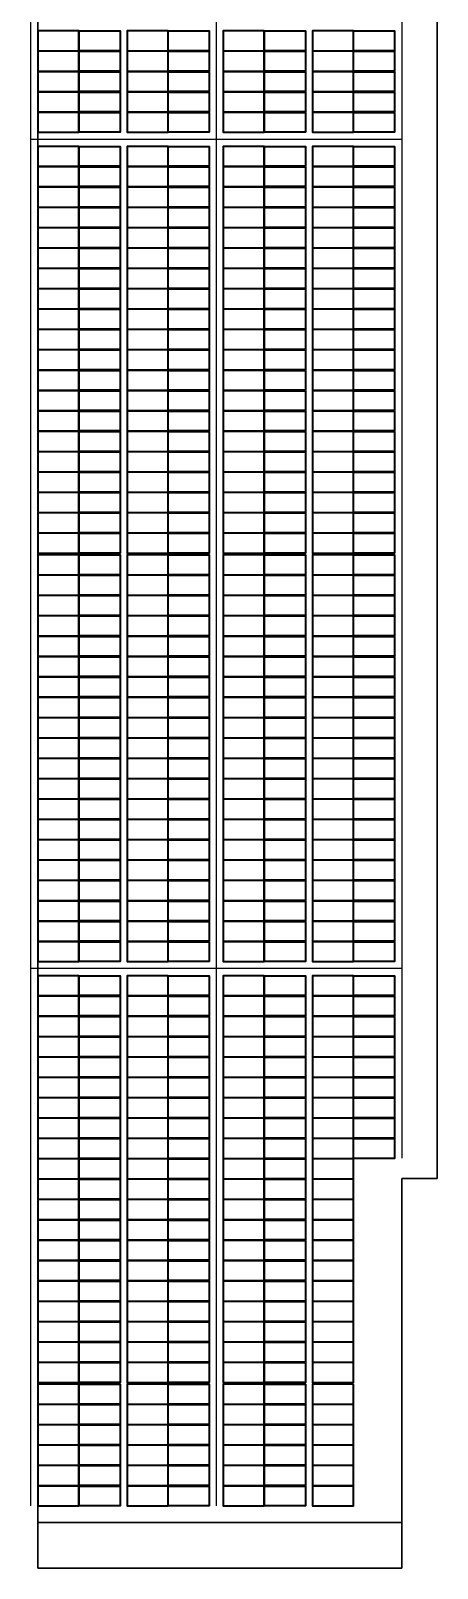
# Model space of a CAD drawing. Header units: millimetres. Extents: x -735047 to 1918431, y -1621985 to 747622.
# Drawn here: x 1878721 to 1901814, y -821566 to -734042 of the extents above; entities that cross this region are included whole.
import ezdxf

# ---------------------------------------------------------------- set-up
doc = ezdxf.new("R2010")
doc.units = ezdxf.units.MM
doc.layers.add('SOL-BUILDING_OUTLINE', color=1, linetype='Continuous', lineweight=30)
doc.layers.add('SOL-PV MODULES', color=5, linetype='Continuous', lineweight=40)
doc.layers.add('SOL-WALKWAY', color=251, linetype='Continuous')

msp = doc.modelspace()

# ---------------------------------------------------------------- linework, layer by layer
at = {"layer": 'SOL-BUILDING_OUTLINE'}
for p, q in [((1879120.362, -821566.117), (1879120.362, -647565.811)), ((1901814.381, -729130.041), (1901814.381, -799374.672)), ((1901814.381, -799374.672), (1899801.549, -799374.672)), ((1899801.549, -799374.672), (1899801.549, -821566.117)), ((1899801.549, -818966.117), (1879120.362, -818966.117)), ((1899801.549, -821566.117), (1879120.362, -821566.117))]:
    msp.add_line(p, q, dxfattribs=at)
at = {"layer": 'SOL-PV MODULES'}
for points in [[(1881450.165, -734054.811), (1879120.362, -734054.811), (1879120.362, -735188.811), (1881450.165, -735188.811)], [(1881460.151, -734054.811), (1883789.954, -734054.811), (1883789.954, -735188.811), (1881460.151, -735188.811)], [(1886519.208, -734054.811), (1884189.406, -734054.811), (1884189.406, -735188.811), (1886519.208, -735188.811)], [(1886529.195, -734054.811), (1888858.997, -734054.811), (1888858.997, -735188.811), (1886529.195, -735188.811)], [(1891987.704, -734054.811), (1889657.901, -734054.811), (1889657.901, -735188.811), (1891987.704, -735188.811)], [(1891997.69, -734054.811), (1894327.493, -734054.811), (1894327.493, -735188.811), (1891997.69, -735188.811)], [(1897056.747, -734054.811), (1894726.945, -734054.811), (1894726.945, -735188.811), (1897056.747, -735188.811)], [(1897066.734, -734054.811), (1899396.536, -734054.811), (1899396.536, -735188.811), (1897066.734, -735188.811)], [(1881450.165, -735213.811), (1879120.362, -735213.811), (1879120.362, -736347.811), (1881450.165, -736347.811)], [(1881460.151, -735213.811), (1883789.954, -735213.811), (1883789.954, -736347.811), (1881460.151, -736347.811)], [(1886519.208, -735213.811), (1884189.406, -735213.811), (1884189.406, -736347.811), (1886519.208, -736347.811)], [(1886529.195, -735213.811), (1888858.997, -735213.811), (1888858.997, -736347.811), (1886529.195, -736347.811)], [(1891987.704, -735213.811), (1889657.901, -735213.811), (1889657.901, -736347.811), (1891987.704, -736347.811)], [(1891997.69, -735213.811), (1894327.493, -735213.811), (1894327.493, -736347.811), (1891997.69, -736347.811)], [(1897056.747, -735213.811), (1894726.945, -735213.811), (1894726.945, -736347.811), (1897056.747, -736347.811)], [(1897066.734, -735213.811), (1899396.536, -735213.811), (1899396.536, -736347.811), (1897066.734, -736347.811)], [(1881450.165, -736372.811), (1879120.362, -736372.811), (1879120.362, -737506.811), (1881450.165, -737506.811)], [(1881460.151, -736372.811), (1883789.954, -736372.811), (1883789.954, -737506.811), (1881460.151, -737506.811)], [(1886519.208, -736372.811), (1884189.406, -736372.811), (1884189.406, -737506.811), (1886519.208, -737506.811)], [(1886529.195, -736372.811), (1888858.997, -736372.811), (1888858.997, -737506.811), (1886529.195, -737506.811)], [(1891987.704, -736372.811), (1889657.901, -736372.811), (1889657.901, -737506.811), (1891987.704, -737506.811)], [(1891997.69, -736372.811), (1894327.493, -736372.811), (1894327.493, -737506.811), (1891997.69, -737506.811)], [(1897056.747, -736372.811), (1894726.945, -736372.811), (1894726.945, -737506.811), (1897056.747, -737506.811)], [(1897066.734, -736372.811), (1899396.536, -736372.811), (1899396.536, -737506.811), (1897066.734, -737506.811)], [(1881450.165, -737531.811), (1879120.362, -737531.811), (1879120.362, -738665.811), (1881450.165, -738665.811)], [(1881460.151, -737531.811), (1883789.954, -737531.811), (1883789.954, -738665.811), (1881460.151, -738665.811)], [(1886519.208, -737531.811), (1884189.406, -737531.811), (1884189.406, -738665.811), (1886519.208, -738665.811)], [(1886529.195, -737531.811), (1888858.997, -737531.811), (1888858.997, -738665.811), (1886529.195, -738665.811)], [(1891987.704, -737531.811), (1889657.901, -737531.811), (1889657.901, -738665.811), (1891987.704, -738665.811)], [(1891997.69, -737531.811), (1894327.493, -737531.811), (1894327.493, -738665.811), (1891997.69, -738665.811)], [(1897056.747, -737531.811), (1894726.945, -737531.811), (1894726.945, -738665.811), (1897056.747, -738665.811)], [(1897066.734, -737531.811), (1899396.536, -737531.811), (1899396.536, -738665.811), (1897066.734, -738665.811)], [(1881450.165, -738690.811), (1879120.362, -738690.811), (1879120.362, -739824.811), (1881450.165, -739824.811)], [(1881460.151, -738690.811), (1883789.954, -738690.811), (1883789.954, -739824.811), (1881460.151, -739824.811)], [(1886519.208, -738690.811), (1884189.406, -738690.811), (1884189.406, -739824.811), (1886519.208, -739824.811)], [(1886529.195, -738690.811), (1888858.997, -738690.811), (1888858.997, -739824.811), (1886529.195, -739824.811)], [(1891987.704, -738690.811), (1889657.901, -738690.811), (1889657.901, -739824.811), (1891987.704, -739824.811)], [(1891997.69, -738690.811), (1894327.493, -738690.811), (1894327.493, -739824.811), (1891997.69, -739824.811)], [(1897056.747, -738690.811), (1894726.945, -738690.811), (1894726.945, -739824.811), (1897056.747, -739824.811)], [(1897066.734, -738690.811), (1899396.536, -738690.811), (1899396.536, -739824.811), (1897066.734, -739824.811)], [(1881450.165, -740624.811), (1879120.362, -740624.811), (1879120.362, -741758.811), (1881450.165, -741758.811)], [(1881460.151, -740624.811), (1883789.954, -740624.811), (1883789.954, -741758.811), (1881460.151, -741758.811)], [(1886519.208, -740624.811), (1884189.406, -740624.811), (1884189.406, -741758.811), (1886519.208, -741758.811)], [(1886529.195, -740624.811), (1888858.997, -740624.811), (1888858.997, -741758.811), (1886529.195, -741758.811)], [(1891987.704, -740624.811), (1889657.901, -740624.811), (1889657.901, -741758.811), (1891987.704, -741758.811)], [(1891997.69, -740624.811), (1894327.493, -740624.811), (1894327.493, -741758.811), (1891997.69, -741758.811)], [(1897056.747, -740624.811), (1894726.945, -740624.811), (1894726.945, -741758.811), (1897056.747, -741758.811)], [(1897066.734, -740624.811), (1899396.536, -740624.811), (1899396.536, -741758.811), (1897066.734, -741758.811)], [(1881450.165, -741783.811), (1879120.362, -741783.811), (1879120.362, -742917.811), (1881450.165, -742917.811)], [(1881460.151, -741783.811), (1883789.954, -741783.811), (1883789.954, -742917.811), (1881460.151, -742917.811)], [(1886519.208, -741783.811), (1884189.406, -741783.811), (1884189.406, -742917.811), (1886519.208, -742917.811)], [(1886529.195, -741783.811), (1888858.997, -741783.811), (1888858.997, -742917.811), (1886529.195, -742917.811)], [(1891987.704, -741783.811), (1889657.901, -741783.811), (1889657.901, -742917.811), (1891987.704, -742917.811)], [(1891997.69, -741783.811), (1894327.493, -741783.811), (1894327.493, -742917.811), (1891997.69, -742917.811)], [(1897056.747, -741783.811), (1894726.945, -741783.811), (1894726.945, -742917.811), (1897056.747, -742917.811)], [(1897066.734, -741783.811), (1899396.536, -741783.811), (1899396.536, -742917.811), (1897066.734, -742917.811)], [(1881450.165, -742942.811), (1879120.362, -742942.811), (1879120.362, -744076.811), (1881450.165, -744076.811)], [(1881460.151, -742942.811), (1883789.954, -742942.811), (1883789.954, -744076.811), (1881460.151, -744076.811)], [(1886519.208, -742942.811), (1884189.406, -742942.811), (1884189.406, -744076.811), (1886519.208, -744076.811)], [(1886529.195, -742942.811), (1888858.997, -742942.811), (1888858.997, -744076.811), (1886529.195, -744076.811)], [(1891987.704, -742942.811), (1889657.901, -742942.811), (1889657.901, -744076.811), (1891987.704, -744076.811)], [(1891997.69, -742942.811), (1894327.493, -742942.811), (1894327.493, -744076.811), (1891997.69, -744076.811)], [(1897056.747, -742942.811), (1894726.945, -742942.811), (1894726.945, -744076.811), (1897056.747, -744076.811)], [(1897066.734, -742942.811), (1899396.536, -742942.811), (1899396.536, -744076.811), (1897066.734, -744076.811)], [(1881450.165, -744101.811), (1879120.362, -744101.811), (1879120.362, -745235.811), (1881450.165, -745235.811)], [(1881460.151, -744101.811), (1883789.954, -744101.811), (1883789.954, -745235.811), (1881460.151, -745235.811)], [(1886519.208, -744101.811), (1884189.406, -744101.811), (1884189.406, -745235.811), (1886519.208, -745235.811)], [(1886529.195, -744101.811), (1888858.997, -744101.811), (1888858.997, -745235.811), (1886529.195, -745235.811)], [(1891987.704, -744101.811), (1889657.901, -744101.811), (1889657.901, -745235.811), (1891987.704, -745235.811)], [(1891997.69, -744101.811), (1894327.493, -744101.811), (1894327.493, -745235.811), (1891997.69, -745235.811)], [(1897056.747, -744101.811), (1894726.945, -744101.811), (1894726.945, -745235.811), (1897056.747, -745235.811)], [(1897066.734, -744101.811), (1899396.536, -744101.811), (1899396.536, -745235.811), (1897066.734, -745235.811)], [(1881450.165, -745260.811), (1879120.362, -745260.811), (1879120.362, -746394.811), (1881450.165, -746394.811)], [(1881460.151, -745260.811), (1883789.954, -745260.811), (1883789.954, -746394.811), (1881460.151, -746394.811)], [(1886519.208, -745260.811), (1884189.406, -745260.811), (1884189.406, -746394.811), (1886519.208, -746394.811)], [(1886529.195, -745260.811), (1888858.997, -745260.811), (1888858.997, -746394.811), (1886529.195, -746394.811)], [(1891987.704, -745260.811), (1889657.901, -745260.811), (1889657.901, -746394.811), (1891987.704, -746394.811)], [(1891997.69, -745260.811), (1894327.493, -745260.811), (1894327.493, -746394.811), (1891997.69, -746394.811)], [(1897056.747, -745260.811), (1894726.945, -745260.811), (1894726.945, -746394.811), (1897056.747, -746394.811)], [(1897066.734, -745260.811), (1899396.536, -745260.811), (1899396.536, -746394.811), (1897066.734, -746394.811)], [(1881450.165, -746419.811), (1879120.362, -746419.811), (1879120.362, -747553.811), (1881450.165, -747553.811)], [(1881460.151, -746419.811), (1883789.954, -746419.811), (1883789.954, -747553.811), (1881460.151, -747553.811)], [(1886519.208, -746419.811), (1884189.406, -746419.811), (1884189.406, -747553.811), (1886519.208, -747553.811)], [(1886529.195, -746419.811), (1888858.997, -746419.811), (1888858.997, -747553.811), (1886529.195, -747553.811)], [(1891987.704, -746419.811), (1889657.901, -746419.811), (1889657.901, -747553.811), (1891987.704, -747553.811)], [(1891997.69, -746419.811), (1894327.493, -746419.811), (1894327.493, -747553.811), (1891997.69, -747553.811)], [(1897056.747, -746419.811), (1894726.945, -746419.811), (1894726.945, -747553.811), (1897056.747, -747553.811)], [(1897066.734, -746419.811), (1899396.536, -746419.811), (1899396.536, -747553.811), (1897066.734, -747553.811)], [(1881450.165, -747578.811), (1879120.362, -747578.811), (1879120.362, -748712.811), (1881450.165, -748712.811)], [(1881460.151, -747578.811), (1883789.954, -747578.811), (1883789.954, -748712.811), (1881460.151, -748712.811)], [(1886519.208, -747578.811), (1884189.406, -747578.811), (1884189.406, -748712.811), (1886519.208, -748712.811)], [(1886529.195, -747578.811), (1888858.997, -747578.811), (1888858.997, -748712.811), (1886529.195, -748712.811)], [(1891987.704, -747578.811), (1889657.901, -747578.811), (1889657.901, -748712.811), (1891987.704, -748712.811)], [(1891997.69, -747578.811), (1894327.493, -747578.811), (1894327.493, -748712.811), (1891997.69, -748712.811)], [(1897056.747, -747578.811), (1894726.945, -747578.811), (1894726.945, -748712.811), (1897056.747, -748712.811)], [(1897066.734, -747578.811), (1899396.536, -747578.811), (1899396.536, -748712.811), (1897066.734, -748712.811)], [(1881450.165, -748737.811), (1879120.362, -748737.811), (1879120.362, -749871.811), (1881450.165, -749871.811)], [(1881460.151, -748737.811), (1883789.954, -748737.811), (1883789.954, -749871.811), (1881460.151, -749871.811)], [(1886519.208, -748737.811), (1884189.406, -748737.811), (1884189.406, -749871.811), (1886519.208, -749871.811)], [(1886529.195, -748737.811), (1888858.997, -748737.811), (1888858.997, -749871.811), (1886529.195, -749871.811)], [(1891987.704, -748737.811), (1889657.901, -748737.811), (1889657.901, -749871.811), (1891987.704, -749871.811)], [(1891997.69, -748737.811), (1894327.493, -748737.811), (1894327.493, -749871.811), (1891997.69, -749871.811)], [(1897056.747, -748737.811), (1894726.945, -748737.811), (1894726.945, -749871.811), (1897056.747, -749871.811)], [(1897066.734, -748737.811), (1899396.536, -748737.811), (1899396.536, -749871.811), (1897066.734, -749871.811)], [(1881450.165, -749896.811), (1879120.362, -749896.811), (1879120.362, -751030.811), (1881450.165, -751030.811)], [(1881460.151, -749896.811), (1883789.954, -749896.811), (1883789.954, -751030.811), (1881460.151, -751030.811)], [(1886519.208, -749896.811), (1884189.406, -749896.811), (1884189.406, -751030.811), (1886519.208, -751030.811)], [(1886529.195, -749896.811), (1888858.997, -749896.811), (1888858.997, -751030.811), (1886529.195, -751030.811)], [(1891987.704, -749896.811), (1889657.901, -749896.811), (1889657.901, -751030.811), (1891987.704, -751030.811)], [(1891997.69, -749896.811), (1894327.493, -749896.811), (1894327.493, -751030.811), (1891997.69, -751030.811)], [(1897056.747, -749896.811), (1894726.945, -749896.811), (1894726.945, -751030.811), (1897056.747, -751030.811)], [(1897066.734, -749896.811), (1899396.536, -749896.811), (1899396.536, -751030.811), (1897066.734, -751030.811)], [(1881450.165, -751055.811), (1879120.362, -751055.811), (1879120.362, -752189.811), (1881450.165, -752189.811)], [(1881460.151, -751055.811), (1883789.954, -751055.811), (1883789.954, -752189.811), (1881460.151, -752189.811)], [(1886519.208, -751055.811), (1884189.406, -751055.811), (1884189.406, -752189.811), (1886519.208, -752189.811)], [(1886529.195, -751055.811), (1888858.997, -751055.811), (1888858.997, -752189.811), (1886529.195, -752189.811)], [(1891987.704, -751055.811), (1889657.901, -751055.811), (1889657.901, -752189.811), (1891987.704, -752189.811)], [(1891997.69, -751055.811), (1894327.493, -751055.811), (1894327.493, -752189.811), (1891997.69, -752189.811)], [(1897056.747, -751055.811), (1894726.945, -751055.811), (1894726.945, -752189.811), (1897056.747, -752189.811)], [(1897066.734, -751055.811), (1899396.536, -751055.811), (1899396.536, -752189.811), (1897066.734, -752189.811)], [(1881450.165, -752214.811), (1879120.362, -752214.811), (1879120.362, -753348.811), (1881450.165, -753348.811)], [(1881460.151, -752214.811), (1883789.954, -752214.811), (1883789.954, -753348.811), (1881460.151, -753348.811)], [(1886519.208, -752214.811), (1884189.406, -752214.811), (1884189.406, -753348.811), (1886519.208, -753348.811)], [(1886529.195, -752214.811), (1888858.997, -752214.811), (1888858.997, -753348.811), (1886529.195, -753348.811)], [(1891987.704, -752214.811), (1889657.901, -752214.811), (1889657.901, -753348.811), (1891987.704, -753348.811)], [(1891997.69, -752214.811), (1894327.493, -752214.811), (1894327.493, -753348.811), (1891997.69, -753348.811)], [(1897056.747, -752214.811), (1894726.945, -752214.811), (1894726.945, -753348.811), (1897056.747, -753348.811)], [(1897066.734, -752214.811), (1899396.536, -752214.811), (1899396.536, -753348.811), (1897066.734, -753348.811)], [(1881450.165, -753373.811), (1879120.362, -753373.811), (1879120.362, -754507.811), (1881450.165, -754507.811)], [(1881460.151, -753373.811), (1883789.954, -753373.811), (1883789.954, -754507.811), (1881460.151, -754507.811)], [(1886519.208, -753373.811), (1884189.406, -753373.811), (1884189.406, -754507.811), (1886519.208, -754507.811)], [(1886529.195, -753373.811), (1888858.997, -753373.811), (1888858.997, -754507.811), (1886529.195, -754507.811)], [(1891987.704, -753373.811), (1889657.901, -753373.811), (1889657.901, -754507.811), (1891987.704, -754507.811)], [(1891997.69, -753373.811), (1894327.493, -753373.811), (1894327.493, -754507.811), (1891997.69, -754507.811)], [(1897056.747, -753373.811), (1894726.945, -753373.811), (1894726.945, -754507.811), (1897056.747, -754507.811)], [(1897066.734, -753373.811), (1899396.536, -753373.811), (1899396.536, -754507.811), (1897066.734, -754507.811)], [(1881450.165, -754532.811), (1879120.362, -754532.811), (1879120.362, -755666.811), (1881450.165, -755666.811)], [(1881460.151, -754532.811), (1883789.954, -754532.811), (1883789.954, -755666.811), (1881460.151, -755666.811)], [(1886519.208, -754532.811), (1884189.406, -754532.811), (1884189.406, -755666.811), (1886519.208, -755666.811)], [(1886529.195, -754532.811), (1888858.997, -754532.811), (1888858.997, -755666.811), (1886529.195, -755666.811)], [(1891987.704, -754532.811), (1889657.901, -754532.811), (1889657.901, -755666.811), (1891987.704, -755666.811)], [(1891997.69, -754532.811), (1894327.493, -754532.811), (1894327.493, -755666.811), (1891997.69, -755666.811)], [(1897056.747, -754532.811), (1894726.945, -754532.811), (1894726.945, -755666.811), (1897056.747, -755666.811)], [(1897066.734, -754532.811), (1899396.536, -754532.811), (1899396.536, -755666.811), (1897066.734, -755666.811)], [(1881450.165, -755691.811), (1879120.362, -755691.811), (1879120.362, -756825.811), (1881450.165, -756825.811)], [(1881460.151, -755691.811), (1883789.954, -755691.811), (1883789.954, -756825.811), (1881460.151, -756825.811)], [(1886519.208, -755691.811), (1884189.406, -755691.811), (1884189.406, -756825.811), (1886519.208, -756825.811)], [(1886529.195, -755691.811), (1888858.997, -755691.811), (1888858.997, -756825.811), (1886529.195, -756825.811)], [(1891987.704, -755691.811), (1889657.901, -755691.811), (1889657.901, -756825.811), (1891987.704, -756825.811)], [(1891997.69, -755691.811), (1894327.493, -755691.811), (1894327.493, -756825.811), (1891997.69, -756825.811)], [(1897056.747, -755691.811), (1894726.945, -755691.811), (1894726.945, -756825.811), (1897056.747, -756825.811)], [(1897066.734, -755691.811), (1899396.536, -755691.811), (1899396.536, -756825.811), (1897066.734, -756825.811)], [(1881450.165, -756850.811), (1879120.362, -756850.811), (1879120.362, -757984.811), (1881450.165, -757984.811)], [(1881460.151, -756850.811), (1883789.954, -756850.811), (1883789.954, -757984.811), (1881460.151, -757984.811)], [(1886519.208, -756850.811), (1884189.406, -756850.811), (1884189.406, -757984.811), (1886519.208, -757984.811)], [(1886529.195, -756850.811), (1888858.997, -756850.811), (1888858.997, -757984.811), (1886529.195, -757984.811)], [(1891987.704, -756850.811), (1889657.901, -756850.811), (1889657.901, -757984.811), (1891987.704, -757984.811)], [(1891997.69, -756850.811), (1894327.493, -756850.811), (1894327.493, -757984.811), (1891997.69, -757984.811)], [(1897056.747, -756850.811), (1894726.945, -756850.811), (1894726.945, -757984.811), (1897056.747, -757984.811)], [(1897066.734, -756850.811), (1899396.536, -756850.811), (1899396.536, -757984.811), (1897066.734, -757984.811)], [(1881450.165, -758009.811), (1879120.362, -758009.811), (1879120.362, -759143.811), (1881450.165, -759143.811)], [(1881460.151, -758009.811), (1883789.954, -758009.811), (1883789.954, -759143.811), (1881460.151, -759143.811)], [(1886519.208, -758009.811), (1884189.406, -758009.811), (1884189.406, -759143.811), (1886519.208, -759143.811)], [(1886529.195, -758009.811), (1888858.997, -758009.811), (1888858.997, -759143.811), (1886529.195, -759143.811)], [(1891987.704, -758009.811), (1889657.901, -758009.811), (1889657.901, -759143.811), (1891987.704, -759143.811)], [(1891997.69, -758009.811), (1894327.493, -758009.811), (1894327.493, -759143.811), (1891997.69, -759143.811)], [(1897056.747, -758009.811), (1894726.945, -758009.811), (1894726.945, -759143.811), (1897056.747, -759143.811)], [(1897066.734, -758009.811), (1899396.536, -758009.811), (1899396.536, -759143.811), (1897066.734, -759143.811)], [(1881450.165, -759168.811), (1879120.362, -759168.811), (1879120.362, -760302.811), (1881450.165, -760302.811)], [(1881460.151, -759168.811), (1883789.954, -759168.811), (1883789.954, -760302.811), (1881460.151, -760302.811)], [(1886519.208, -759168.811), (1884189.406, -759168.811), (1884189.406, -760302.811), (1886519.208, -760302.811)], [(1886529.195, -759168.811), (1888858.997, -759168.811), (1888858.997, -760302.811), (1886529.195, -760302.811)], [(1891987.704, -759168.811), (1889657.901, -759168.811), (1889657.901, -760302.811), (1891987.704, -760302.811)], [(1891997.69, -759168.811), (1894327.493, -759168.811), (1894327.493, -760302.811), (1891997.69, -760302.811)], [(1897056.747, -759168.811), (1894726.945, -759168.811), (1894726.945, -760302.811), (1897056.747, -760302.811)], [(1897066.734, -759168.811), (1899396.536, -759168.811), (1899396.536, -760302.811), (1897066.734, -760302.811)], [(1881450.165, -760327.811), (1879120.362, -760327.811), (1879120.362, -761461.811), (1881450.165, -761461.811)], [(1881460.151, -760327.811), (1883789.954, -760327.811), (1883789.954, -761461.811), (1881460.151, -761461.811)], [(1886519.208, -760327.811), (1884189.406, -760327.811), (1884189.406, -761461.811), (1886519.208, -761461.811)], [(1886529.195, -760327.811), (1888858.997, -760327.811), (1888858.997, -761461.811), (1886529.195, -761461.811)], [(1891987.704, -760327.811), (1889657.901, -760327.811), (1889657.901, -761461.811), (1891987.704, -761461.811)], [(1891997.69, -760327.811), (1894327.493, -760327.811), (1894327.493, -761461.811), (1891997.69, -761461.811)], [(1897056.747, -760327.811), (1894726.945, -760327.811), (1894726.945, -761461.811), (1897056.747, -761461.811)], [(1897066.734, -760327.811), (1899396.536, -760327.811), (1899396.536, -761461.811), (1897066.734, -761461.811)], [(1881450.165, -761486.811), (1879120.362, -761486.811), (1879120.362, -762620.811), (1881450.165, -762620.811)], [(1881460.151, -761486.811), (1883789.954, -761486.811), (1883789.954, -762620.811), (1881460.151, -762620.811)], [(1886519.208, -761486.811), (1884189.406, -761486.811), (1884189.406, -762620.811), (1886519.208, -762620.811)], [(1886529.195, -761486.811), (1888858.997, -761486.811), (1888858.997, -762620.811), (1886529.195, -762620.811)], [(1891987.704, -761486.811), (1889657.901, -761486.811), (1889657.901, -762620.811), (1891987.704, -762620.811)], [(1891997.69, -761486.811), (1894327.493, -761486.811), (1894327.493, -762620.811), (1891997.69, -762620.811)], [(1897056.747, -761486.811), (1894726.945, -761486.811), (1894726.945, -762620.811), (1897056.747, -762620.811)], [(1897066.734, -761486.811), (1899396.536, -761486.811), (1899396.536, -762620.811), (1897066.734, -762620.811)], [(1881450.165, -762645.811), (1879120.362, -762645.811), (1879120.362, -763779.811), (1881450.165, -763779.811)], [(1881460.151, -762645.811), (1883789.954, -762645.811), (1883789.954, -763779.811), (1881460.151, -763779.811)], [(1886519.208, -762645.811), (1884189.406, -762645.811), (1884189.406, -763779.811), (1886519.208, -763779.811)], [(1886529.195, -762645.811), (1888858.997, -762645.811), (1888858.997, -763779.811), (1886529.195, -763779.811)], [(1891987.704, -762645.811), (1889657.901, -762645.811), (1889657.901, -763779.811), (1891987.704, -763779.811)], [(1891997.69, -762645.811), (1894327.493, -762645.811), (1894327.493, -763779.811), (1891997.69, -763779.811)], [(1897056.747, -762645.811), (1894726.945, -762645.811), (1894726.945, -763779.811), (1897056.747, -763779.811)], [(1897066.734, -762645.811), (1899396.536, -762645.811), (1899396.536, -763779.811), (1897066.734, -763779.811)], [(1881450.165, -763879.811), (1879120.362, -763879.811), (1879120.362, -765013.811), (1881450.165, -765013.811)], [(1881460.151, -763879.811), (1883789.954, -763879.811), (1883789.954, -765013.811), (1881460.151, -765013.811)], [(1886519.208, -763879.811), (1884189.406, -763879.811), (1884189.406, -765013.811), (1886519.208, -765013.811)], [(1886529.195, -763879.811), (1888858.997, -763879.811), (1888858.997, -765013.811), (1886529.195, -765013.811)], [(1891987.704, -763879.811), (1889657.901, -763879.811), (1889657.901, -765013.811), (1891987.704, -765013.811)], [(1891997.69, -763879.811), (1894327.493, -763879.811), (1894327.493, -765013.811), (1891997.69, -765013.811)], [(1897056.747, -763879.811), (1894726.945, -763879.811), (1894726.945, -765013.811), (1897056.747, -765013.811)], [(1897066.734, -763879.811), (1899396.536, -763879.811), (1899396.536, -765013.811), (1897066.734, -765013.811)], [(1881450.165, -765038.811), (1879120.362, -765038.811), (1879120.362, -766172.811), (1881450.165, -766172.811)], [(1881460.151, -765038.811), (1883789.954, -765038.811), (1883789.954, -766172.811), (1881460.151, -766172.811)], [(1886519.208, -765038.811), (1884189.406, -765038.811), (1884189.406, -766172.811), (1886519.208, -766172.811)], [(1886529.195, -765038.811), (1888858.997, -765038.811), (1888858.997, -766172.811), (1886529.195, -766172.811)], [(1891987.704, -765038.811), (1889657.901, -765038.811), (1889657.901, -766172.811), (1891987.704, -766172.811)], [(1891997.69, -765038.811), (1894327.493, -765038.811), (1894327.493, -766172.811), (1891997.69, -766172.811)], [(1897056.747, -765038.811), (1894726.945, -765038.811), (1894726.945, -766172.811), (1897056.747, -766172.811)], [(1897066.734, -765038.811), (1899396.536, -765038.811), (1899396.536, -766172.811), (1897066.734, -766172.811)], [(1881450.165, -766197.811), (1879120.362, -766197.811), (1879120.362, -767331.811), (1881450.165, -767331.811)], [(1881460.151, -766197.811), (1883789.954, -766197.811), (1883789.954, -767331.811), (1881460.151, -767331.811)], [(1886519.208, -766197.811), (1884189.406, -766197.811), (1884189.406, -767331.811), (1886519.208, -767331.811)], [(1886529.195, -766197.811), (1888858.997, -766197.811), (1888858.997, -767331.811), (1886529.195, -767331.811)], [(1891987.704, -766197.811), (1889657.901, -766197.811), (1889657.901, -767331.811), (1891987.704, -767331.811)], [(1891997.69, -766197.811), (1894327.493, -766197.811), (1894327.493, -767331.811), (1891997.69, -767331.811)], [(1897056.747, -766197.811), (1894726.945, -766197.811), (1894726.945, -767331.811), (1897056.747, -767331.811)], [(1897066.734, -766197.811), (1899396.536, -766197.811), (1899396.536, -767331.811), (1897066.734, -767331.811)], [(1881450.165, -767356.811), (1879120.362, -767356.811), (1879120.362, -768490.811), (1881450.165, -768490.811)], [(1881460.151, -767356.811), (1883789.954, -767356.811), (1883789.954, -768490.811), (1881460.151, -768490.811)], [(1886519.208, -767356.811), (1884189.406, -767356.811), (1884189.406, -768490.811), (1886519.208, -768490.811)], [(1886529.195, -767356.811), (1888858.997, -767356.811), (1888858.997, -768490.811), (1886529.195, -768490.811)], [(1891987.704, -767356.811), (1889657.901, -767356.811), (1889657.901, -768490.811), (1891987.704, -768490.811)], [(1891997.69, -767356.811), (1894327.493, -767356.811), (1894327.493, -768490.811), (1891997.69, -768490.811)], [(1897056.747, -767356.811), (1894726.945, -767356.811), (1894726.945, -768490.811), (1897056.747, -768490.811)], [(1897066.734, -767356.811), (1899396.536, -767356.811), (1899396.536, -768490.811), (1897066.734, -768490.811)], [(1881450.165, -768515.811), (1879120.362, -768515.811), (1879120.362, -769649.811), (1881450.165, -769649.811)], [(1881460.151, -768515.811), (1883789.954, -768515.811), (1883789.954, -769649.811), (1881460.151, -769649.811)], [(1886519.208, -768515.811), (1884189.406, -768515.811), (1884189.406, -769649.811), (1886519.208, -769649.811)], [(1886529.195, -768515.811), (1888858.997, -768515.811), (1888858.997, -769649.811), (1886529.195, -769649.811)], [(1891987.704, -768515.811), (1889657.901, -768515.811), (1889657.901, -769649.811), (1891987.704, -769649.811)], [(1891997.69, -768515.811), (1894327.493, -768515.811), (1894327.493, -769649.811), (1891997.69, -769649.811)], [(1897056.747, -768515.811), (1894726.945, -768515.811), (1894726.945, -769649.811), (1897056.747, -769649.811)], [(1897066.734, -768515.811), (1899396.536, -768515.811), (1899396.536, -769649.811), (1897066.734, -769649.811)], [(1881450.165, -769674.811), (1879120.362, -769674.811), (1879120.362, -770808.811), (1881450.165, -770808.811)], [(1881460.151, -769674.811), (1883789.954, -769674.811), (1883789.954, -770808.811), (1881460.151, -770808.811)], [(1886519.208, -769674.811), (1884189.406, -769674.811), (1884189.406, -770808.811), (1886519.208, -770808.811)], [(1886529.195, -769674.811), (1888858.997, -769674.811), (1888858.997, -770808.811), (1886529.195, -770808.811)], [(1891987.704, -769674.811), (1889657.901, -769674.811), (1889657.901, -770808.811), (1891987.704, -770808.811)], [(1891997.69, -769674.811), (1894327.493, -769674.811), (1894327.493, -770808.811), (1891997.69, -770808.811)], [(1897056.747, -769674.811), (1894726.945, -769674.811), (1894726.945, -770808.811), (1897056.747, -770808.811)], [(1897066.734, -769674.811), (1899396.536, -769674.811), (1899396.536, -770808.811), (1897066.734, -770808.811)], [(1881450.165, -770833.811), (1879120.362, -770833.811), (1879120.362, -771967.811), (1881450.165, -771967.811)], [(1881460.151, -770833.811), (1883789.954, -770833.811), (1883789.954, -771967.811), (1881460.151, -771967.811)], [(1886519.208, -770833.811), (1884189.406, -770833.811), (1884189.406, -771967.811), (1886519.208, -771967.811)], [(1886529.195, -770833.811), (1888858.997, -770833.811), (1888858.997, -771967.811), (1886529.195, -771967.811)], [(1891987.704, -770833.811), (1889657.901, -770833.811), (1889657.901, -771967.811), (1891987.704, -771967.811)], [(1891997.69, -770833.811), (1894327.493, -770833.811), (1894327.493, -771967.811), (1891997.69, -771967.811)], [(1897056.747, -770833.811), (1894726.945, -770833.811), (1894726.945, -771967.811), (1897056.747, -771967.811)], [(1897066.734, -770833.811), (1899396.536, -770833.811), (1899396.536, -771967.811), (1897066.734, -771967.811)], [(1881450.165, -771992.811), (1879120.362, -771992.811), (1879120.362, -773126.811), (1881450.165, -773126.811)], [(1881460.151, -771992.811), (1883789.954, -771992.811), (1883789.954, -773126.811), (1881460.151, -773126.811)], [(1886519.208, -771992.811), (1884189.406, -771992.811), (1884189.406, -773126.811), (1886519.208, -773126.811)], [(1886529.195, -771992.811), (1888858.997, -771992.811), (1888858.997, -773126.811), (1886529.195, -773126.811)], [(1891987.704, -771992.811), (1889657.901, -771992.811), (1889657.901, -773126.811), (1891987.704, -773126.811)], [(1891997.69, -771992.811), (1894327.493, -771992.811), (1894327.493, -773126.811), (1891997.69, -773126.811)], [(1897056.747, -771992.811), (1894726.945, -771992.811), (1894726.945, -773126.811), (1897056.747, -773126.811)], [(1897066.734, -771992.811), (1899396.536, -771992.811), (1899396.536, -773126.811), (1897066.734, -773126.811)], [(1881450.165, -773151.811), (1879120.362, -773151.811), (1879120.362, -774285.811), (1881450.165, -774285.811)], [(1881460.151, -773151.811), (1883789.954, -773151.811), (1883789.954, -774285.811), (1881460.151, -774285.811)], [(1886519.208, -773151.811), (1884189.406, -773151.811), (1884189.406, -774285.811), (1886519.208, -774285.811)], [(1886529.195, -773151.811), (1888858.997, -773151.811), (1888858.997, -774285.811), (1886529.195, -774285.811)], [(1891987.704, -773151.811), (1889657.901, -773151.811), (1889657.901, -774285.811), (1891987.704, -774285.811)], [(1891997.69, -773151.811), (1894327.493, -773151.811), (1894327.493, -774285.811), (1891997.69, -774285.811)], [(1897056.747, -773151.811), (1894726.945, -773151.811), (1894726.945, -774285.811), (1897056.747, -774285.811)], [(1897066.734, -773151.811), (1899396.536, -773151.811), (1899396.536, -774285.811), (1897066.734, -774285.811)], [(1881450.165, -774310.811), (1879120.362, -774310.811), (1879120.362, -775444.811), (1881450.165, -775444.811)], [(1881460.151, -774310.811), (1883789.954, -774310.811), (1883789.954, -775444.811), (1881460.151, -775444.811)], [(1886519.208, -774310.811), (1884189.406, -774310.811), (1884189.406, -775444.811), (1886519.208, -775444.811)], [(1886529.195, -774310.811), (1888858.997, -774310.811), (1888858.997, -775444.811), (1886529.195, -775444.811)], [(1891987.704, -774310.811), (1889657.901, -774310.811), (1889657.901, -775444.811), (1891987.704, -775444.811)], [(1891997.69, -774310.811), (1894327.493, -774310.811), (1894327.493, -775444.811), (1891997.69, -775444.811)], [(1897056.747, -774310.811), (1894726.945, -774310.811), (1894726.945, -775444.811), (1897056.747, -775444.811)], [(1897066.734, -774310.811), (1899396.536, -774310.811), (1899396.536, -775444.811), (1897066.734, -775444.811)], [(1881450.165, -775469.811), (1879120.362, -775469.811), (1879120.362, -776603.811), (1881450.165, -776603.811)], [(1881460.151, -775469.811), (1883789.954, -775469.811), (1883789.954, -776603.811), (1881460.151, -776603.811)], [(1886519.208, -775469.811), (1884189.406, -775469.811), (1884189.406, -776603.811), (1886519.208, -776603.811)], [(1886529.195, -775469.811), (1888858.997, -775469.811), (1888858.997, -776603.811), (1886529.195, -776603.811)], [(1891987.704, -775469.811), (1889657.901, -775469.811), (1889657.901, -776603.811), (1891987.704, -776603.811)], [(1891997.69, -775469.811), (1894327.493, -775469.811), (1894327.493, -776603.811), (1891997.69, -776603.811)], [(1897056.747, -775469.811), (1894726.945, -775469.811), (1894726.945, -776603.811), (1897056.747, -776603.811)], [(1897066.734, -775469.811), (1899396.536, -775469.811), (1899396.536, -776603.811), (1897066.734, -776603.811)], [(1881450.165, -776628.811), (1879120.362, -776628.811), (1879120.362, -777762.811), (1881450.165, -777762.811)], [(1881460.151, -776628.811), (1883789.954, -776628.811), (1883789.954, -777762.811), (1881460.151, -777762.811)], [(1886519.208, -776628.811), (1884189.406, -776628.811), (1884189.406, -777762.811), (1886519.208, -777762.811)], [(1886529.195, -776628.811), (1888858.997, -776628.811), (1888858.997, -777762.811), (1886529.195, -777762.811)], [(1891987.704, -776628.811), (1889657.901, -776628.811), (1889657.901, -777762.811), (1891987.704, -777762.811)], [(1891997.69, -776628.811), (1894327.493, -776628.811), (1894327.493, -777762.811), (1891997.69, -777762.811)], [(1897056.747, -776628.811), (1894726.945, -776628.811), (1894726.945, -777762.811), (1897056.747, -777762.811)], [(1897066.734, -776628.811), (1899396.536, -776628.811), (1899396.536, -777762.811), (1897066.734, -777762.811)], [(1881450.165, -777787.811), (1879120.362, -777787.811), (1879120.362, -778921.811), (1881450.165, -778921.811)], [(1881460.151, -777787.811), (1883789.954, -777787.811), (1883789.954, -778921.811), (1881460.151, -778921.811)], [(1886519.208, -777787.811), (1884189.406, -777787.811), (1884189.406, -778921.811), (1886519.208, -778921.811)], [(1886529.195, -777787.811), (1888858.997, -777787.811), (1888858.997, -778921.811), (1886529.195, -778921.811)], [(1891987.704, -777787.811), (1889657.901, -777787.811), (1889657.901, -778921.811), (1891987.704, -778921.811)], [(1891997.69, -777787.811), (1894327.493, -777787.811), (1894327.493, -778921.811), (1891997.69, -778921.811)], [(1897056.747, -777787.811), (1894726.945, -777787.811), (1894726.945, -778921.811), (1897056.747, -778921.811)], [(1897066.734, -777787.811), (1899396.536, -777787.811), (1899396.536, -778921.811), (1897066.734, -778921.811)], [(1881450.165, -778946.811), (1879120.362, -778946.811), (1879120.362, -780080.811), (1881450.165, -780080.811)], [(1881460.151, -778946.811), (1883789.954, -778946.811), (1883789.954, -780080.811), (1881460.151, -780080.811)], [(1886519.208, -778946.811), (1884189.406, -778946.811), (1884189.406, -780080.811), (1886519.208, -780080.811)], [(1886529.195, -778946.811), (1888858.997, -778946.811), (1888858.997, -780080.811), (1886529.195, -780080.811)], [(1891987.704, -778946.811), (1889657.901, -778946.811), (1889657.901, -780080.811), (1891987.704, -780080.811)], [(1891997.69, -778946.811), (1894327.493, -778946.811), (1894327.493, -780080.811), (1891997.69, -780080.811)], [(1897056.747, -778946.811), (1894726.945, -778946.811), (1894726.945, -780080.811), (1897056.747, -780080.811)], [(1897066.734, -778946.811), (1899396.536, -778946.811), (1899396.536, -780080.811), (1897066.734, -780080.811)], [(1881450.165, -780105.811), (1879120.362, -780105.811), (1879120.362, -781239.811), (1881450.165, -781239.811)], [(1881460.151, -780105.811), (1883789.954, -780105.811), (1883789.954, -781239.811), (1881460.151, -781239.811)], [(1886519.208, -780105.811), (1884189.406, -780105.811), (1884189.406, -781239.811), (1886519.208, -781239.811)], [(1886529.195, -780105.811), (1888858.997, -780105.811), (1888858.997, -781239.811), (1886529.195, -781239.811)], [(1891987.704, -780105.811), (1889657.901, -780105.811), (1889657.901, -781239.811), (1891987.704, -781239.811)], [(1891997.69, -780105.811), (1894327.493, -780105.811), (1894327.493, -781239.811), (1891997.69, -781239.811)], [(1897056.747, -780105.811), (1894726.945, -780105.811), (1894726.945, -781239.811), (1897056.747, -781239.811)], [(1897066.734, -780105.811), (1899396.536, -780105.811), (1899396.536, -781239.811), (1897066.734, -781239.811)], [(1881450.165, -781264.811), (1879120.362, -781264.811), (1879120.362, -782398.811), (1881450.165, -782398.811)], [(1881460.151, -781264.811), (1883789.954, -781264.811), (1883789.954, -782398.811), (1881460.151, -782398.811)], [(1886519.208, -781264.811), (1884189.406, -781264.811), (1884189.406, -782398.811), (1886519.208, -782398.811)], [(1886529.195, -781264.811), (1888858.997, -781264.811), (1888858.997, -782398.811), (1886529.195, -782398.811)], [(1891987.704, -781264.811), (1889657.901, -781264.811), (1889657.901, -782398.811), (1891987.704, -782398.811)], [(1891997.69, -781264.811), (1894327.493, -781264.811), (1894327.493, -782398.811), (1891997.69, -782398.811)], [(1897056.747, -781264.811), (1894726.945, -781264.811), (1894726.945, -782398.811), (1897056.747, -782398.811)], [(1897066.734, -781264.811), (1899396.536, -781264.811), (1899396.536, -782398.811), (1897066.734, -782398.811)], [(1881450.165, -782423.811), (1879120.362, -782423.811), (1879120.362, -783557.811), (1881450.165, -783557.811)], [(1881460.151, -782423.811), (1883789.954, -782423.811), (1883789.954, -783557.811), (1881460.151, -783557.811)], [(1886519.208, -782423.811), (1884189.406, -782423.811), (1884189.406, -783557.811), (1886519.208, -783557.811)], [(1886529.195, -782423.811), (1888858.997, -782423.811), (1888858.997, -783557.811), (1886529.195, -783557.811)], [(1891987.704, -782423.811), (1889657.901, -782423.811), (1889657.901, -783557.811), (1891987.704, -783557.811)], [(1891997.69, -782423.811), (1894327.493, -782423.811), (1894327.493, -783557.811), (1891997.69, -783557.811)], [(1897056.747, -782423.811), (1894726.945, -782423.811), (1894726.945, -783557.811), (1897056.747, -783557.811)], [(1897066.734, -782423.811), (1899396.536, -782423.811), (1899396.536, -783557.811), (1897066.734, -783557.811)], [(1881450.165, -783582.811), (1879120.362, -783582.811), (1879120.362, -784716.811), (1881450.165, -784716.811)], [(1881460.151, -783582.811), (1883789.954, -783582.811), (1883789.954, -784716.811), (1881460.151, -784716.811)], [(1886519.208, -783582.811), (1884189.406, -783582.811), (1884189.406, -784716.811), (1886519.208, -784716.811)], [(1886529.195, -783582.811), (1888858.997, -783582.811), (1888858.997, -784716.811), (1886529.195, -784716.811)], [(1891987.704, -783582.811), (1889657.901, -783582.811), (1889657.901, -784716.811), (1891987.704, -784716.811)], [(1891997.69, -783582.811), (1894327.493, -783582.811), (1894327.493, -784716.811), (1891997.69, -784716.811)], [(1897056.747, -783582.811), (1894726.945, -783582.811), (1894726.945, -784716.811), (1897056.747, -784716.811)], [(1897066.734, -783582.811), (1899396.536, -783582.811), (1899396.536, -784716.811), (1897066.734, -784716.811)], [(1881450.165, -784741.811), (1879120.362, -784741.811), (1879120.362, -785875.811), (1881450.165, -785875.811)], [(1881460.151, -784741.811), (1883789.954, -784741.811), (1883789.954, -785875.811), (1881460.151, -785875.811)], [(1886519.208, -784741.811), (1884189.406, -784741.811), (1884189.406, -785875.811), (1886519.208, -785875.811)], [(1886529.195, -784741.811), (1888858.997, -784741.811), (1888858.997, -785875.811), (1886529.195, -785875.811)], [(1891987.704, -784741.811), (1889657.901, -784741.811), (1889657.901, -785875.811), (1891987.704, -785875.811)], [(1891997.69, -784741.811), (1894327.493, -784741.811), (1894327.493, -785875.811), (1891997.69, -785875.811)], [(1897056.747, -784741.811), (1894726.945, -784741.811), (1894726.945, -785875.811), (1897056.747, -785875.811)], [(1897066.734, -784741.811), (1899396.536, -784741.811), (1899396.536, -785875.811), (1897066.734, -785875.811)], [(1881450.165, -785900.811), (1879120.362, -785900.811), (1879120.362, -787034.811), (1881450.165, -787034.811)], [(1881460.151, -785900.811), (1883789.954, -785900.811), (1883789.954, -787034.811), (1881460.151, -787034.811)], [(1886519.208, -785900.811), (1884189.406, -785900.811), (1884189.406, -787034.811), (1886519.208, -787034.811)], [(1886529.195, -785900.811), (1888858.997, -785900.811), (1888858.997, -787034.811), (1886529.195, -787034.811)], [(1891987.704, -785900.811), (1889657.901, -785900.811), (1889657.901, -787034.811), (1891987.704, -787034.811)], [(1891997.69, -785900.811), (1894327.493, -785900.811), (1894327.493, -787034.811), (1891997.69, -787034.811)], [(1897056.747, -785900.811), (1894726.945, -785900.811), (1894726.945, -787034.811), (1897056.747, -787034.811)], [(1897066.734, -785900.811), (1899396.536, -785900.811), (1899396.536, -787034.811), (1897066.734, -787034.811)], [(1881450.165, -787834.811), (1879120.362, -787834.811), (1879120.362, -788968.811), (1881450.165, -788968.811)], [(1881460.151, -787834.811), (1883789.954, -787834.811), (1883789.954, -788968.811), (1881460.151, -788968.811)], [(1886519.208, -787834.811), (1884189.406, -787834.811), (1884189.406, -788968.811), (1886519.208, -788968.811)], [(1886529.195, -787834.811), (1888858.997, -787834.811), (1888858.997, -788968.811), (1886529.195, -788968.811)], [(1891987.704, -787834.811), (1889657.901, -787834.811), (1889657.901, -788968.811), (1891987.704, -788968.811)], [(1891997.69, -787834.811), (1894327.493, -787834.811), (1894327.493, -788968.811), (1891997.69, -788968.811)], [(1897056.747, -787834.811), (1894726.945, -787834.811), (1894726.945, -788968.811), (1897056.747, -788968.811)], [(1897066.734, -787834.811), (1899396.536, -787834.811), (1899396.536, -788968.811), (1897066.734, -788968.811)], [(1881450.165, -788993.811), (1879120.362, -788993.811), (1879120.362, -790127.811), (1881450.165, -790127.811)], [(1881460.151, -788993.811), (1883789.954, -788993.811), (1883789.954, -790127.811), (1881460.151, -790127.811)], [(1886519.208, -788993.811), (1884189.406, -788993.811), (1884189.406, -790127.811), (1886519.208, -790127.811)], [(1886529.195, -788993.811), (1888858.997, -788993.811), (1888858.997, -790127.811), (1886529.195, -790127.811)], [(1891987.704, -788993.811), (1889657.901, -788993.811), (1889657.901, -790127.811), (1891987.704, -790127.811)], [(1891997.69, -788993.811), (1894327.493, -788993.811), (1894327.493, -790127.811), (1891997.69, -790127.811)], [(1897056.747, -788993.811), (1894726.945, -788993.811), (1894726.945, -790127.811), (1897056.747, -790127.811)], [(1897066.734, -788993.811), (1899396.536, -788993.811), (1899396.536, -790127.811), (1897066.734, -790127.811)], [(1881450.165, -790152.811), (1879120.362, -790152.811), (1879120.362, -791286.811), (1881450.165, -791286.811)], [(1881460.151, -790152.811), (1883789.954, -790152.811), (1883789.954, -791286.811), (1881460.151, -791286.811)], [(1886519.208, -790152.811), (1884189.406, -790152.811), (1884189.406, -791286.811), (1886519.208, -791286.811)], [(1886529.195, -790152.811), (1888858.997, -790152.811), (1888858.997, -791286.811), (1886529.195, -791286.811)], [(1891987.704, -790152.811), (1889657.901, -790152.811), (1889657.901, -791286.811), (1891987.704, -791286.811)], [(1891997.69, -790152.811), (1894327.493, -790152.811), (1894327.493, -791286.811), (1891997.69, -791286.811)], [(1897056.747, -790152.811), (1894726.945, -790152.811), (1894726.945, -791286.811), (1897056.747, -791286.811)], [(1897066.734, -790152.811), (1899396.536, -790152.811), (1899396.536, -791286.811), (1897066.734, -791286.811)], [(1881450.165, -791311.811), (1879120.362, -791311.811), (1879120.362, -792445.811), (1881450.165, -792445.811)], [(1881460.151, -791311.811), (1883789.954, -791311.811), (1883789.954, -792445.811), (1881460.151, -792445.811)], [(1886519.208, -791311.811), (1884189.406, -791311.811), (1884189.406, -792445.811), (1886519.208, -792445.811)], [(1886529.195, -791311.811), (1888858.997, -791311.811), (1888858.997, -792445.811), (1886529.195, -792445.811)], [(1891987.704, -791311.811), (1889657.901, -791311.811), (1889657.901, -792445.811), (1891987.704, -792445.811)], [(1891997.69, -791311.811), (1894327.493, -791311.811), (1894327.493, -792445.811), (1891997.69, -792445.811)], [(1897056.747, -791311.811), (1894726.945, -791311.811), (1894726.945, -792445.811), (1897056.747, -792445.811)], [(1897066.734, -791311.811), (1899396.536, -791311.811), (1899396.536, -792445.811), (1897066.734, -792445.811)], [(1881450.165, -792470.811), (1879120.362, -792470.811), (1879120.362, -793604.811), (1881450.165, -793604.811)], [(1881460.151, -792470.811), (1883789.954, -792470.811), (1883789.954, -793604.811), (1881460.151, -793604.811)], [(1886519.208, -792470.811), (1884189.406, -792470.811), (1884189.406, -793604.811), (1886519.208, -793604.811)], [(1886529.195, -792470.811), (1888858.997, -792470.811), (1888858.997, -793604.811), (1886529.195, -793604.811)], [(1891987.704, -792470.811), (1889657.901, -792470.811), (1889657.901, -793604.811), (1891987.704, -793604.811)], [(1891997.69, -792470.811), (1894327.493, -792470.811), (1894327.493, -793604.811), (1891997.69, -793604.811)], [(1897056.747, -792470.811), (1894726.945, -792470.811), (1894726.945, -793604.811), (1897056.747, -793604.811)], [(1897066.734, -792470.811), (1899396.536, -792470.811), (1899396.536, -793604.811), (1897066.734, -793604.811)], [(1881450.165, -793629.811), (1879120.362, -793629.811), (1879120.362, -794763.811), (1881450.165, -794763.811)], [(1881460.151, -793629.811), (1883789.954, -793629.811), (1883789.954, -794763.811), (1881460.151, -794763.811)], [(1886519.208, -793629.811), (1884189.406, -793629.811), (1884189.406, -794763.811), (1886519.208, -794763.811)], [(1886529.195, -793629.811), (1888858.997, -793629.811), (1888858.997, -794763.811), (1886529.195, -794763.811)], [(1891987.704, -793629.811), (1889657.901, -793629.811), (1889657.901, -794763.811), (1891987.704, -794763.811)], [(1891997.69, -793629.811), (1894327.493, -793629.811), (1894327.493, -794763.811), (1891997.69, -794763.811)], [(1897056.747, -793629.811), (1894726.945, -793629.811), (1894726.945, -794763.811), (1897056.747, -794763.811)], [(1897066.734, -793629.811), (1899396.536, -793629.811), (1899396.536, -794763.811), (1897066.734, -794763.811)], [(1881450.165, -794788.811), (1879120.362, -794788.811), (1879120.362, -795922.811), (1881450.165, -795922.811)], [(1881460.151, -794788.811), (1883789.954, -794788.811), (1883789.954, -795922.811), (1881460.151, -795922.811)], [(1886519.208, -794788.811), (1884189.406, -794788.811), (1884189.406, -795922.811), (1886519.208, -795922.811)], [(1886529.195, -794788.811), (1888858.997, -794788.811), (1888858.997, -795922.811), (1886529.195, -795922.811)], [(1891987.704, -794788.811), (1889657.901, -794788.811), (1889657.901, -795922.811), (1891987.704, -795922.811)], [(1891997.69, -794788.811), (1894327.493, -794788.811), (1894327.493, -795922.811), (1891997.69, -795922.811)], [(1897056.747, -794788.811), (1894726.945, -794788.811), (1894726.945, -795922.811), (1897056.747, -795922.811)], [(1897066.734, -794788.811), (1899396.536, -794788.811), (1899396.536, -795922.811), (1897066.734, -795922.811)], [(1881450.165, -795947.811), (1879120.362, -795947.811), (1879120.362, -797081.811), (1881450.165, -797081.811)], [(1881460.151, -795947.811), (1883789.954, -795947.811), (1883789.954, -797081.811), (1881460.151, -797081.811)], [(1886519.208, -795947.811), (1884189.406, -795947.811), (1884189.406, -797081.811), (1886519.208, -797081.811)], [(1886529.195, -795947.811), (1888858.997, -795947.811), (1888858.997, -797081.811), (1886529.195, -797081.811)], [(1891987.704, -795947.811), (1889657.901, -795947.811), (1889657.901, -797081.811), (1891987.704, -797081.811)], [(1891997.69, -795947.811), (1894327.493, -795947.811), (1894327.493, -797081.811), (1891997.69, -797081.811)], [(1897056.747, -795947.811), (1894726.945, -795947.811), (1894726.945, -797081.811), (1897056.747, -797081.811)], [(1897066.734, -795947.811), (1899396.536, -795947.811), (1899396.536, -797081.811), (1897066.734, -797081.811)], [(1881450.165, -797106.811), (1879120.362, -797106.811), (1879120.362, -798240.811), (1881450.165, -798240.811)], [(1881460.151, -797106.811), (1883789.954, -797106.811), (1883789.954, -798240.811), (1881460.151, -798240.811)], [(1886519.208, -797106.811), (1884189.406, -797106.811), (1884189.406, -798240.811), (1886519.208, -798240.811)], [(1886529.195, -797106.811), (1888858.997, -797106.811), (1888858.997, -798240.811), (1886529.195, -798240.811)], [(1891987.704, -797106.811), (1889657.901, -797106.811), (1889657.901, -798240.811), (1891987.704, -798240.811)], [(1891997.69, -797106.811), (1894327.493, -797106.811), (1894327.493, -798240.811), (1891997.69, -798240.811)], [(1897056.747, -797106.811), (1894726.945, -797106.811), (1894726.945, -798240.811), (1897056.747, -798240.811)], [(1897066.734, -797106.811), (1899396.536, -797106.811), (1899396.536, -798240.811), (1897066.734, -798240.811)], [(1881450.165, -798265.811), (1879120.362, -798265.811), (1879120.362, -799399.811), (1881450.165, -799399.811)], [(1881460.151, -798265.811), (1883789.954, -798265.811), (1883789.954, -799399.811), (1881460.151, -799399.811)], [(1886519.208, -798265.811), (1884189.406, -798265.811), (1884189.406, -799399.811), (1886519.208, -799399.811)], [(1886529.195, -798265.811), (1888858.997, -798265.811), (1888858.997, -799399.811), (1886529.195, -799399.811)], [(1891987.704, -798265.811), (1889657.901, -798265.811), (1889657.901, -799399.811), (1891987.704, -799399.811)], [(1891997.69, -798265.811), (1894327.493, -798265.811), (1894327.493, -799399.811), (1891997.69, -799399.811)], [(1897056.747, -798265.811), (1894726.945, -798265.811), (1894726.945, -799399.811), (1897056.747, -799399.811)], [(1881450.165, -799424.811), (1879120.362, -799424.811), (1879120.362, -800558.811), (1881450.165, -800558.811)], [(1881460.151, -799424.811), (1883789.954, -799424.811), (1883789.954, -800558.811), (1881460.151, -800558.811)], [(1886519.208, -799424.811), (1884189.406, -799424.811), (1884189.406, -800558.811), (1886519.208, -800558.811)], [(1886529.195, -799424.811), (1888858.997, -799424.811), (1888858.997, -800558.811), (1886529.195, -800558.811)], [(1891987.704, -799424.811), (1889657.901, -799424.811), (1889657.901, -800558.811), (1891987.704, -800558.811)], [(1891997.69, -799424.811), (1894327.493, -799424.811), (1894327.493, -800558.811), (1891997.69, -800558.811)], [(1897056.747, -799424.811), (1894726.945, -799424.811), (1894726.945, -800558.811), (1897056.747, -800558.811)], [(1881450.165, -800583.811), (1879120.362, -800583.811), (1879120.362, -801717.811), (1881450.165, -801717.811)], [(1881460.151, -800583.811), (1883789.954, -800583.811), (1883789.954, -801717.811), (1881460.151, -801717.811)], [(1886519.208, -800583.811), (1884189.406, -800583.811), (1884189.406, -801717.811), (1886519.208, -801717.811)], [(1886529.195, -800583.811), (1888858.997, -800583.811), (1888858.997, -801717.811), (1886529.195, -801717.811)], [(1891987.704, -800583.811), (1889657.901, -800583.811), (1889657.901, -801717.811), (1891987.704, -801717.811)], [(1891997.69, -800583.811), (1894327.493, -800583.811), (1894327.493, -801717.811), (1891997.69, -801717.811)], [(1897056.747, -800583.811), (1894726.945, -800583.811), (1894726.945, -801717.811), (1897056.747, -801717.811)], [(1881450.165, -801742.811), (1879120.362, -801742.811), (1879120.362, -802876.811), (1881450.165, -802876.811)], [(1881460.151, -801742.811), (1883789.954, -801742.811), (1883789.954, -802876.811), (1881460.151, -802876.811)], [(1886519.208, -801742.811), (1884189.406, -801742.811), (1884189.406, -802876.811), (1886519.208, -802876.811)], [(1886529.195, -801742.811), (1888858.997, -801742.811), (1888858.997, -802876.811), (1886529.195, -802876.811)], [(1891987.704, -801742.811), (1889657.901, -801742.811), (1889657.901, -802876.811), (1891987.704, -802876.811)], [(1891997.69, -801742.811), (1894327.493, -801742.811), (1894327.493, -802876.811), (1891997.69, -802876.811)], [(1897056.747, -801742.811), (1894726.945, -801742.811), (1894726.945, -802876.811), (1897056.747, -802876.811)], [(1881450.165, -802901.811), (1879120.362, -802901.811), (1879120.362, -804035.811), (1881450.165, -804035.811)], [(1881460.151, -802901.811), (1883789.954, -802901.811), (1883789.954, -804035.811), (1881460.151, -804035.811)], [(1886519.208, -802901.811), (1884189.406, -802901.811), (1884189.406, -804035.811), (1886519.208, -804035.811)], [(1886529.195, -802901.811), (1888858.997, -802901.811), (1888858.997, -804035.811), (1886529.195, -804035.811)], [(1891987.704, -802901.811), (1889657.901, -802901.811), (1889657.901, -804035.811), (1891987.704, -804035.811)], [(1891997.69, -802901.811), (1894327.493, -802901.811), (1894327.493, -804035.811), (1891997.69, -804035.811)], [(1897056.747, -802901.811), (1894726.945, -802901.811), (1894726.945, -804035.811), (1897056.747, -804035.811)], [(1881450.165, -804060.811), (1879120.362, -804060.811), (1879120.362, -805194.811), (1881450.165, -805194.811)], [(1881460.151, -804060.811), (1883789.954, -804060.811), (1883789.954, -805194.811), (1881460.151, -805194.811)], [(1886519.208, -804060.811), (1884189.406, -804060.811), (1884189.406, -805194.811), (1886519.208, -805194.811)], [(1886529.195, -804060.811), (1888858.997, -804060.811), (1888858.997, -805194.811), (1886529.195, -805194.811)], [(1891987.704, -804060.811), (1889657.901, -804060.811), (1889657.901, -805194.811), (1891987.704, -805194.811)], [(1891997.69, -804060.811), (1894327.493, -804060.811), (1894327.493, -805194.811), (1891997.69, -805194.811)], [(1897056.747, -804060.811), (1894726.945, -804060.811), (1894726.945, -805194.811), (1897056.747, -805194.811)], [(1881450.165, -805219.811), (1879120.362, -805219.811), (1879120.362, -806353.811), (1881450.165, -806353.811)], [(1881460.151, -805219.811), (1883789.954, -805219.811), (1883789.954, -806353.811), (1881460.151, -806353.811)], [(1886519.208, -805219.811), (1884189.406, -805219.811), (1884189.406, -806353.811), (1886519.208, -806353.811)], [(1886529.195, -805219.811), (1888858.997, -805219.811), (1888858.997, -806353.811), (1886529.195, -806353.811)], [(1891987.704, -805219.811), (1889657.901, -805219.811), (1889657.901, -806353.811), (1891987.704, -806353.811)], [(1891997.69, -805219.811), (1894327.493, -805219.811), (1894327.493, -806353.811), (1891997.69, -806353.811)], [(1897056.747, -805219.811), (1894726.945, -805219.811), (1894726.945, -806353.811), (1897056.747, -806353.811)], [(1881450.165, -806378.811), (1879120.362, -806378.811), (1879120.362, -807512.811), (1881450.165, -807512.811)], [(1881460.151, -806378.811), (1883789.954, -806378.811), (1883789.954, -807512.811), (1881460.151, -807512.811)], [(1886519.208, -806378.811), (1884189.406, -806378.811), (1884189.406, -807512.811), (1886519.208, -807512.811)], [(1886529.195, -806378.811), (1888858.997, -806378.811), (1888858.997, -807512.811), (1886529.195, -807512.811)], [(1891987.704, -806378.811), (1889657.901, -806378.811), (1889657.901, -807512.811), (1891987.704, -807512.811)], [(1891997.69, -806378.811), (1894327.493, -806378.811), (1894327.493, -807512.811), (1891997.69, -807512.811)], [(1897056.747, -806378.811), (1894726.945, -806378.811), (1894726.945, -807512.811), (1897056.747, -807512.811)], [(1881450.165, -807537.811), (1879120.362, -807537.811), (1879120.362, -808671.811), (1881450.165, -808671.811)], [(1881460.151, -807537.811), (1883789.954, -807537.811), (1883789.954, -808671.811), (1881460.151, -808671.811)], [(1886519.208, -807537.811), (1884189.406, -807537.811), (1884189.406, -808671.811), (1886519.208, -808671.811)], [(1886529.195, -807537.811), (1888858.997, -807537.811), (1888858.997, -808671.811), (1886529.195, -808671.811)], [(1891987.704, -807537.811), (1889657.901, -807537.811), (1889657.901, -808671.811), (1891987.704, -808671.811)], [(1891997.69, -807537.811), (1894327.493, -807537.811), (1894327.493, -808671.811), (1891997.69, -808671.811)], [(1897056.747, -807537.811), (1894726.945, -807537.811), (1894726.945, -808671.811), (1897056.747, -808671.811)], [(1881450.165, -808696.811), (1879120.362, -808696.811), (1879120.362, -809830.811), (1881450.165, -809830.811)], [(1881460.151, -808696.811), (1883789.954, -808696.811), (1883789.954, -809830.811), (1881460.151, -809830.811)], [(1886519.208, -808696.811), (1884189.406, -808696.811), (1884189.406, -809830.811), (1886519.208, -809830.811)], [(1886529.195, -808696.811), (1888858.997, -808696.811), (1888858.997, -809830.811), (1886529.195, -809830.811)], [(1891987.704, -808696.811), (1889657.901, -808696.811), (1889657.901, -809830.811), (1891987.704, -809830.811)], [(1891997.69, -808696.811), (1894327.493, -808696.811), (1894327.493, -809830.811), (1891997.69, -809830.811)], [(1897056.747, -808696.811), (1894726.945, -808696.811), (1894726.945, -809830.811), (1897056.747, -809830.811)], [(1881450.165, -809855.811), (1879120.362, -809855.811), (1879120.362, -810989.811), (1881450.165, -810989.811)], [(1881460.151, -809855.811), (1883789.954, -809855.811), (1883789.954, -810989.811), (1881460.151, -810989.811)], [(1886519.208, -809855.811), (1884189.406, -809855.811), (1884189.406, -810989.811), (1886519.208, -810989.811)], [(1886529.195, -809855.811), (1888858.997, -809855.811), (1888858.997, -810989.811), (1886529.195, -810989.811)], [(1891987.704, -809855.811), (1889657.901, -809855.811), (1889657.901, -810989.811), (1891987.704, -810989.811)], [(1891997.69, -809855.811), (1894327.493, -809855.811), (1894327.493, -810989.811), (1891997.69, -810989.811)], [(1897056.747, -809855.811), (1894726.945, -809855.811), (1894726.945, -810989.811), (1897056.747, -810989.811)], [(1881450.165, -811089.811), (1879120.362, -811089.811), (1879120.362, -812223.811), (1881450.165, -812223.811)], [(1881460.151, -811089.811), (1883789.954, -811089.811), (1883789.954, -812223.811), (1881460.151, -812223.811)], [(1886519.208, -811089.811), (1884189.406, -811089.811), (1884189.406, -812223.811), (1886519.208, -812223.811)], [(1886529.195, -811089.811), (1888858.997, -811089.811), (1888858.997, -812223.811), (1886529.195, -812223.811)], [(1891987.704, -811089.811), (1889657.901, -811089.811), (1889657.901, -812223.811), (1891987.704, -812223.811)], [(1891997.69, -811089.811), (1894327.493, -811089.811), (1894327.493, -812223.811), (1891997.69, -812223.811)], [(1897056.747, -811089.811), (1894726.945, -811089.811), (1894726.945, -812223.811), (1897056.747, -812223.811)], [(1881450.165, -812248.811), (1879120.362, -812248.811), (1879120.362, -813382.811), (1881450.165, -813382.811)], [(1881460.151, -812248.811), (1883789.954, -812248.811), (1883789.954, -813382.811), (1881460.151, -813382.811)], [(1886519.208, -812248.811), (1884189.406, -812248.811), (1884189.406, -813382.811), (1886519.208, -813382.811)], [(1886529.195, -812248.811), (1888858.997, -812248.811), (1888858.997, -813382.811), (1886529.195, -813382.811)], [(1891987.704, -812248.811), (1889657.901, -812248.811), (1889657.901, -813382.811), (1891987.704, -813382.811)], [(1891997.69, -812248.811), (1894327.493, -812248.811), (1894327.493, -813382.811), (1891997.69, -813382.811)], [(1897056.747, -812248.811), (1894726.945, -812248.811), (1894726.945, -813382.811), (1897056.747, -813382.811)], [(1881450.165, -813407.811), (1879120.362, -813407.811), (1879120.362, -814541.811), (1881450.165, -814541.811)], [(1881460.151, -813407.811), (1883789.954, -813407.811), (1883789.954, -814541.811), (1881460.151, -814541.811)], [(1886519.208, -813407.811), (1884189.406, -813407.811), (1884189.406, -814541.811), (1886519.208, -814541.811)], [(1886529.195, -813407.811), (1888858.997, -813407.811), (1888858.997, -814541.811), (1886529.195, -814541.811)], [(1891987.704, -813407.811), (1889657.901, -813407.811), (1889657.901, -814541.811), (1891987.704, -814541.811)], [(1891997.69, -813407.811), (1894327.493, -813407.811), (1894327.493, -814541.811), (1891997.69, -814541.811)], [(1897056.747, -813407.811), (1894726.945, -813407.811), (1894726.945, -814541.811), (1897056.747, -814541.811)], [(1881450.165, -814566.811), (1879120.362, -814566.811), (1879120.362, -815700.811), (1881450.165, -815700.811)], [(1881460.151, -814566.811), (1883789.954, -814566.811), (1883789.954, -815700.811), (1881460.151, -815700.811)], [(1886519.208, -814566.811), (1884189.406, -814566.811), (1884189.406, -815700.811), (1886519.208, -815700.811)], [(1886529.195, -814566.811), (1888858.997, -814566.811), (1888858.997, -815700.811), (1886529.195, -815700.811)], [(1891987.704, -814566.811), (1889657.901, -814566.811), (1889657.901, -815700.811), (1891987.704, -815700.811)], [(1891997.69, -814566.811), (1894327.493, -814566.811), (1894327.493, -815700.811), (1891997.69, -815700.811)], [(1897056.747, -814566.811), (1894726.945, -814566.811), (1894726.945, -815700.811), (1897056.747, -815700.811)], [(1881450.165, -815725.811), (1879120.362, -815725.811), (1879120.362, -816859.811), (1881450.165, -816859.811)], [(1881460.151, -815725.811), (1883789.954, -815725.811), (1883789.954, -816859.811), (1881460.151, -816859.811)], [(1886519.208, -815725.811), (1884189.406, -815725.811), (1884189.406, -816859.811), (1886519.208, -816859.811)], [(1886529.195, -815725.811), (1888858.997, -815725.811), (1888858.997, -816859.811), (1886529.195, -816859.811)], [(1891987.704, -815725.811), (1889657.901, -815725.811), (1889657.901, -816859.811), (1891987.704, -816859.811)], [(1891997.69, -815725.811), (1894327.493, -815725.811), (1894327.493, -816859.811), (1891997.69, -816859.811)], [(1897056.747, -815725.811), (1894726.945, -815725.811), (1894726.945, -816859.811), (1897056.747, -816859.811)], [(1881450.165, -816884.811), (1879120.362, -816884.811), (1879120.362, -818018.811), (1881450.165, -818018.811)], [(1881460.151, -816884.811), (1883789.954, -816884.811), (1883789.954, -818018.811), (1881460.151, -818018.811)], [(1886519.208, -816884.811), (1884189.406, -816884.811), (1884189.406, -818018.811), (1886519.208, -818018.811)], [(1886529.195, -816884.811), (1888858.997, -816884.811), (1888858.997, -818018.811), (1886529.195, -818018.811)], [(1891987.704, -816884.811), (1889657.901, -816884.811), (1889657.901, -818018.811), (1891987.704, -818018.811)], [(1891997.69, -816884.811), (1894327.493, -816884.811), (1894327.493, -818018.811), (1891997.69, -818018.811)], [(1897056.747, -816884.811), (1894726.945, -816884.811), (1894726.945, -818018.811), (1897056.747, -818018.811)]]:
    msp.add_lwpolyline(points, close=True, dxfattribs=at)
at = {"layer": 'SOL-WALKWAY', "color": 3}
for p, q in [((1878720.91, -818003.811), (1878720.91, -650165.811)), ((1889258.449, -650165.811), (1889258.449, -818003.811)), ((1899795.988, -650165.811), (1899795.988, -798225.811)), ((1899795.988, -740224.811), (1878720.91, -740224.811)), ((1899795.988, -787427.311), (1878720.91, -787427.311))]:
    msp.add_line(p, q, dxfattribs=at)

doc.saveas('drawing.dxf')
